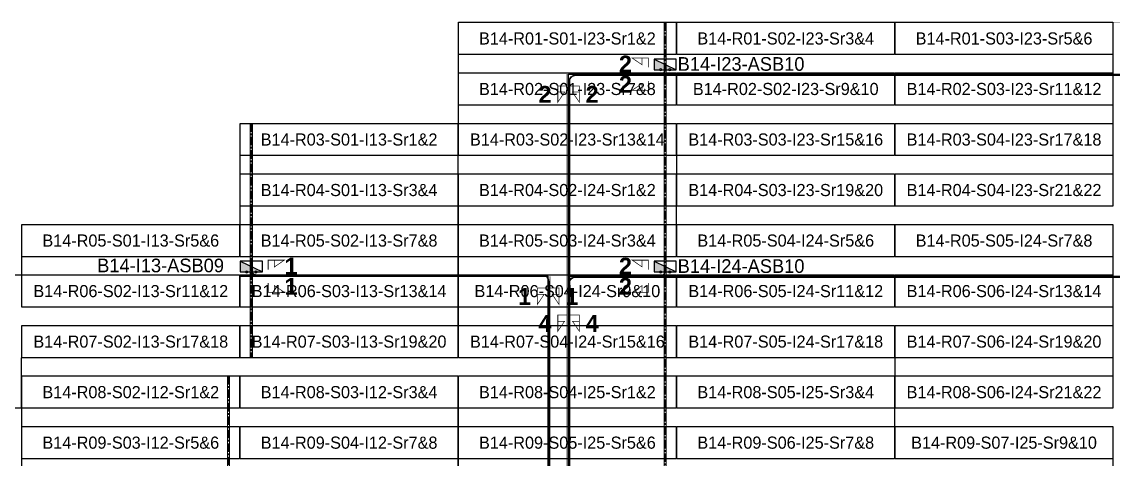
# Model space of a CAD drawing. Header units: metres. Extents: x 530404 to 530792, y 2675674 to 2676017.
# Drawn here: x 530533.1 to 530695, y 2675951.7 to 2676016.7 of the extents above; entities that cross this region are included whole.
import ezdxf
from ezdxf.enums import TextEntityAlignment as Align

# ---------------------------------------------------------------- set-up
doc = ezdxf.new("R2010")
doc.units = ezdxf.units.M
doc.linetypes.add('CENTER', pattern=[2, 1.25, -0.25, 0.25, -0.25])
doc.layers.add('Boundary-12.5 MW Block', color=6, linetype='Continuous', lineweight=9)
doc.layers.add('PILE', color=1, linetype='Continuous', lineweight=15)
for name, color, linetype in [('DC Trench BL-14', 40, 'Continuous'), ('E-Inverter Grouping', 2, 'Continuous'), ('Inverter Block-14', 7, 'Continuous'), ('LT Cable(AG) INV to LT Panel BL-14', 2, 'Continuous'), ('Messenger Wire Block-14 (Master Path)', 30, 'Continuous'), ('Messenger Wire Block-14 (MW Path)', 191, 'Continuous'), ('MMS Table Block-14', 8, 'Continuous'), ('Plan Line - DC BL-14', 40, 'Continuous'), ('Section Marking BL-14', 2, 'Continuous')]:
    doc.layers.add(name, color=color, linetype=linetype)
doc.styles.add('BoldTextStyle', font='arialbd.ttf')
doc.styles.get("Standard").update_dxf_attribs({"font": 'Adani Regular.ttf'})

# ---------------------------------------------------------------- blocks, each defined once
blk = doc.blocks.new('MMS Table (32.292 x 4.788)')
at = {"color": 0}
blk.add_lwpolyline([(0, -0.002), (0, 4.786), (32.292, 4.786), (32.292, -0.002)], close=True, dxfattribs=at)
at = {"color": 7}
blk.add_attdef('ID1', text='', height=1.8, dxfattribs=at).set_placement((16.146, 2.392), align=Align.MIDDLE_CENTER)
blk = doc.blocks.new('Inverter Block')
h = blk.add_hatch(color=0)
h.dxf.hatch_style = 1
h.paths.add_polyline_path([(-1.46, 2.27), (-1.46, 0.85), (1.46, 0.85)])
at = {"color": 0}
blk.add_lwpolyline([(1.46, 2.27), (-1.46, 2.27), (-1.46, 0.85), (1.46, 0.85)], close=True, dxfattribs=at)
blk.add_lwpolyline([(-1.46, 2.27), (1.46, 0.85)], dxfattribs=at)
at = {"layer": 'PILE'}
for centre in [(-0.61, 0.85), (0.61, 0.85)]:
    blk.add_circle(centre, 0.156, dxfattribs=at)
at = {"color": 7}
blk.add_attdef('ID', (-1.46, 3.01), '', height=1.8, dxfattribs=at)

msp = doc.modelspace()

# ---------------------------------------------------------------- linework, layer by layer
at = {"layer": 'Boundary-12.5 MW Block', "const_width": 0.05}
msp.add_lwpolyline([(530403.53, 2675949.08), (530468.32, 2675949.08), (530468.32, 2675956.58), (530500.71, 2675956.58), (530500.71, 2675979.08), (530533.1, 2675979.08), (530533.1, 2675986.58), (530565.49, 2675986.58), (530565.49, 2676001.58), (530597.88, 2676001.58), (530597.88, 2676016.58), (530792.14, 2676016.58), (530792.14, 2675674.29), (530403.53, 2675674.29)], close=True, dxfattribs=at)
at = {"layer": 'DC Trench BL-14', "color": 40, "const_width": 0.15}
for points in [[(530628.69, 2676016.58), (530628.39, 2676016.58), (530628.39, 2675914.29), (530628.69, 2675914.29)], [(530567.28, 2676001.58), (530566.98, 2676001.58), (530566.98, 2675966.79), (530567.28, 2675966.79)], [(530563.9, 2675964.08), (530563.6, 2675964.08), (530563.6, 2675914.29), (530563.9, 2675914.29)]]:
    msp.add_lwpolyline(points, close=True, dxfattribs=at)
at = {"layer": 'E-Inverter Grouping'}
for points in [[(530694.96, 2675989.29), (530630.28, 2675989.29), (530630.28, 2675996.79), (530597.88, 2675996.79), (530597.88, 2676016.58), (530694.96, 2676016.58)], [(530597.78, 2675966.79), (530533, 2675966.79), (530533, 2675959.29), (530500.71, 2675959.29), (530500.71, 2675979.08), (530533.1, 2675979.08), (530533.1, 2675986.58), (530565.49, 2675986.58), (530565.49, 2676001.58), (530597.78, 2676001.58)], [(530694.96, 2675959.29), (530662.67, 2675959.29), (530662.67, 2675966.79), (530597.88, 2675966.79), (530597.88, 2675994.08), (530630.18, 2675994.08), (530630.18, 2675986.58), (530694.96, 2675986.58)], [(530597.78, 2675936.79), (530565.39, 2675936.79), (530565.39, 2675914.29), (530533.1, 2675914.29), (530533.1, 2675964.08), (530597.78, 2675964.08)], [(530662.57, 2675956.58), (530694.96, 2675956.58), (530694.96, 2675936.79), (530597.88, 2675936.79), (530597.88, 2675964.08), (530662.57, 2675964.08)]]:
    msp.add_lwpolyline(points, close=True, dxfattribs=at)
at = {"layer": 'LT Cable(AG) INV to LT Panel BL-14', "color": 5}
for points in [[(530625.96, 2675854.92), (530622.49, 2675854.92, -0.414214), (530621.59, 2675855.82), (530621.59, 2675858.9, 0.214019), (530621.29, 2675859.57), (530614.58, 2675865.55, -0.214019), (530614.27, 2675866.22), (530614.27, 2675867.86, -0.0289), (530614.28, 2675867.96), (530614.34, 2675868.44, 0.0289), (530614.34, 2675868.54), (530614.34, 2676007.84, -0.414214), (530615.24, 2676008.74), (530627.64, 2676008.74, 0.414214), (530628.54, 2676009.64), (530628.54, 2676010.23)], [(530625.96, 2675854.95), (530622.52, 2675854.95, -0.414214), (530621.62, 2675855.85), (530621.62, 2675858.91, 0.214019), (530621.31, 2675859.58), (530614.6, 2675865.56, -0.214019), (530614.3, 2675866.23), (530614.3, 2675867.85, -0.0289), (530614.31, 2675867.96), (530614.36, 2675868.44, 0.0289), (530614.37, 2675868.54), (530614.37, 2676007.82, -0.414214), (530615.27, 2676008.72), (530724.81, 2676008.72, 0.414214), (530725.71, 2676009.62), (530725.71, 2676010.23)], [(530625.96, 2675854.87), (530622.44, 2675854.87, -0.414214), (530621.54, 2675855.77), (530621.54, 2675858.87, 0.214019), (530621.24, 2675859.55), (530614.53, 2675865.52, -0.214019), (530614.22, 2675866.2), (530614.22, 2675867.86, -0.0289), (530614.23, 2675867.96), (530614.29, 2675868.44, 0.0289), (530614.29, 2675868.55), (530614.29, 2675977.89, -0.414214), (530615.19, 2675978.79), (530627.64, 2675978.79, 0.414214), (530628.54, 2675979.69), (530628.54, 2675980.23)], [(530625.96, 2675854.9), (530622.47, 2675854.9, -0.414214), (530621.57, 2675855.8), (530621.57, 2675858.89, 0.214019), (530621.26, 2675859.56), (530614.55, 2675865.54, -0.214019), (530614.25, 2675866.21), (530614.25, 2675867.86, -0.0289), (530614.26, 2675867.96), (530614.31, 2675868.44, 0.0289), (530614.32, 2675868.54), (530614.32, 2675977.87, -0.414214), (530615.22, 2675978.77), (530724.81, 2675978.77, 0.414214), (530725.71, 2675979.67), (530725.71, 2675980.23)]]:
    msp.add_lwpolyline(points, format="xyb", dxfattribs=at)
at = {"layer": 'LT Cable(AG) INV to LT Panel BL-14'}
msp.add_lwpolyline([(530620.93, 2675854.3), (530620.25, 2675854.3, -0.167506), (530619.7, 2675854.49), (530618.25, 2675855.62, 0.103275), (530617.89, 2675855.7), (530612.15, 2675855.7, -0.414214), (530611.25, 2675856.6), (530611.25, 2675867.87, -0.021393), (530611.26, 2675867.95), (530611.3, 2675868.46, 0.021393), (530611.3, 2675868.53), (530611.3, 2675978.1, 0.414214), (530610.4, 2675979), (530568.03, 2675979, -0.414214), (530567.13, 2675979.9), (530567.13, 2675980.23)], format="xyb", dxfattribs=at)
at = {"layer": 'Messenger Wire Block-14 (Master Path)'}
for points in [[(530614.2, 2675868.5), (530614.2, 2676008.88)], [(530614.2, 2676008.88), (530727.35, 2676008.88)], [(530565.49, 2675978.88), (530611.18, 2675978.88)], [(530611.18, 2675868.5), (530611.18, 2675978.88)], [(530614.2, 2675978.88), (530727.35, 2675978.88)]]:
    msp.add_lwpolyline(points, dxfattribs=at)
at = {"layer": 'Messenger Wire Block-14 (MW Path)', "const_width": 0.1}
for points in [[(530613.95, 2675868.5), (530613.95, 2676008.88)], [(530614.2, 2676008.88), (530727.35, 2676008.88)], [(530565.49, 2675978.88), (530611.18, 2675978.88)], [(530611.43, 2675868.5), (530611.43, 2675978.88)], [(530614.2, 2675978.88), (530727.35, 2675978.88)]]:
    msp.add_lwpolyline(points, dxfattribs=at)
at = {"layer": 'Plan Line - DC BL-14', "color": 6, "linetype": 'CENTER'}
for points in [[(530628.54, 2676016.58), (530628.54, 2675914.29)], [(530567.13, 2676001.58), (530567.13, 2675966.79)], [(530563.75, 2675964.08), (530563.75, 2675914.29)]]:
    msp.add_lwpolyline(points, dxfattribs=at)
at = {"layer": 'Section Marking BL-14', "color": 94, "lineweight": 35, "true_color": 0x00a500, "const_width": 0.1}
for points in [[(530626.04, 2676009.88), (530626.04, 2676011.27), (530623.64, 2676011.27), (530625.12, 2676010.26), (530625.12, 2676011.27)], [(530626.04, 2676007.88), (530626.04, 2676006.49), (530623.64, 2676006.49), (530625.12, 2676007.5), (530625.12, 2676006.49)], [(530614, 2676007.13), (530612.61, 2676007.13), (530612.61, 2676004.73), (530613.62, 2676006.21), (530612.61, 2676006.21)], [(530614.4, 2676007.13), (530615.79, 2676007.13), (530615.79, 2676004.73), (530614.78, 2676006.21), (530615.79, 2676006.21)], [(530569.63, 2675979.88), (530569.63, 2675981.27), (530572.03, 2675981.27), (530570.55, 2675980.26), (530570.55, 2675981.27)], [(530626.04, 2675979.88), (530626.04, 2675981.27), (530623.64, 2675981.27), (530625.12, 2675980.26), (530625.12, 2675981.27)], [(530569.63, 2675977.88), (530569.63, 2675976.49), (530572.03, 2675976.49), (530570.55, 2675977.5), (530570.55, 2675976.49)], [(530610.98, 2675977.13), (530609.59, 2675977.13), (530609.59, 2675974.73), (530610.6, 2675976.21), (530609.59, 2675976.21)], [(530611.38, 2675977.13), (530612.77, 2675977.13), (530612.77, 2675974.73), (530611.76, 2675976.21), (530612.77, 2675976.21)], [(530626.04, 2675977.88), (530626.04, 2675976.49), (530623.64, 2675976.49), (530625.12, 2675977.5), (530625.12, 2675976.49)], [(530614, 2675973.13), (530612.61, 2675973.13), (530612.61, 2675970.73), (530613.62, 2675972.21), (530612.61, 2675972.21)], [(530614.4, 2675973.13), (530615.79, 2675973.13), (530615.79, 2675970.73), (530614.78, 2675972.21), (530615.79, 2675972.21)]]:
    msp.add_lwpolyline(points, dxfattribs=at)

# ---------------------------------------------------------------- block references
at = {"layer": 'Inverter Block-14'}
ref = msp.add_blockref('Inverter Block', (530628.54, 2676008.57), dxfattribs=dict(at, xscale=1.124999999976148, yscale=1.124999999976148, zscale=1.124999999976148))
ref.add_attrib('ID', 'B14-I23-ASB10', (530630.39, 2676009.38), dxfattribs={"layer": '0', "color": 7, "height": 2.025})
ref = msp.add_blockref('Inverter Block', (530567.13, 2675978.57), dxfattribs=dict(at, xscale=1.124999999976148, yscale=1.124999999976148, zscale=1.124999999976148))
ref.add_attrib('ID', 'B14-I13-ASB09', (530544.26, 2675979.47), dxfattribs={"layer": '0', "color": 7, "height": 2.025})
ref = msp.add_blockref('Inverter Block', (530628.54, 2675978.57), dxfattribs=dict(at, xscale=1.124999999976148, yscale=1.124999999976148, zscale=1.124999999976148))
ref.add_attrib('ID', 'B14-I24-ASB10', (530630.39, 2675979.38), dxfattribs={"layer": '0', "color": 7, "height": 2.025})
at = {"layer": 'MMS Table Block-14'}
for p, values in [((530597.88, 2676011.79), {'ID1': 'B14-R01-S01-I23-Sr1&2'}), ((530630.28, 2676011.79), {'ID1': 'B14-R01-S02-I23-Sr3&4'}), ((530662.67, 2676011.79), {'ID1': 'B14-R01-S03-I23-Sr5&6'}), ((530597.88, 2676004.29), {'ID1': 'B14-R02-S01-I23-Sr7&8'}), ((530630.28, 2676004.29), {'ID1': 'B14-R02-S02-I23-Sr9&10'}), ((530662.67, 2676004.29), {'ID1': 'B14-R02-S03-I23-Sr11&12'}), ((530565.49, 2675996.79), {'ID1': 'B14-R03-S01-I13-Sr1&2'}), ((530597.88, 2675996.79), {'ID1': 'B14-R03-S02-I23-Sr13&14'}), ((530630.28, 2675996.79), {'ID1': 'B14-R03-S03-I23-Sr15&16'}), ((530662.67, 2675996.79), {'ID1': 'B14-R03-S04-I23-Sr17&18'}), ((530565.49, 2675989.29), {'ID1': 'B14-R04-S01-I13-Sr3&4'}), ((530597.88, 2675989.29), {'ID1': 'B14-R04-S02-I24-Sr1&2'}), ((530630.28, 2675989.29), {'ID1': 'B14-R04-S03-I23-Sr19&20'}), ((530662.67, 2675989.29), {'ID1': 'B14-R04-S04-I23-Sr21&22'}), ((530533.1, 2675981.79), {'ID1': 'B14-R05-S01-I13-Sr5&6'}), ((530565.49, 2675981.79), {'ID1': 'B14-R05-S02-I13-Sr7&8'}), ((530597.88, 2675981.79), {'ID1': 'B14-R05-S03-I24-Sr3&4'}), ((530630.28, 2675981.79), {'ID1': 'B14-R05-S04-I24-Sr5&6'}), ((530662.67, 2675981.79), {'ID1': 'B14-R05-S05-I24-Sr7&8'}), ((530533.1, 2675974.29), {'ID1': 'B14-R06-S02-I13-Sr11&12'}), ((530565.49, 2675974.29), {'ID1': 'B14-R06-S03-I13-Sr13&14'}), ((530597.88, 2675974.29), {'ID1': 'B14-R06-S04-I24-Sr9&10'}), ((530630.28, 2675974.29), {'ID1': 'B14-R06-S05-I24-Sr11&12'}), ((530662.67, 2675974.29), {'ID1': 'B14-R06-S06-I24-Sr13&14'}), ((530533.1, 2675966.79), {'ID1': 'B14-R07-S02-I13-Sr17&18'}), ((530565.49, 2675966.79), {'ID1': 'B14-R07-S03-I13-Sr19&20'}), ((530597.88, 2675966.79), {'ID1': 'B14-R07-S04-I24-Sr15&16'}), ((530630.28, 2675966.79), {'ID1': 'B14-R07-S05-I24-Sr17&18'}), ((530662.67, 2675966.79), {'ID1': 'B14-R07-S06-I24-Sr19&20'}), ((530533.1, 2675959.29), {'ID1': 'B14-R08-S02-I12-Sr1&2'}), ((530565.49, 2675959.29), {'ID1': 'B14-R08-S03-I12-Sr3&4'}), ((530597.88, 2675959.29), {'ID1': 'B14-R08-S04-I25-Sr1&2'}), ((530630.28, 2675959.29), {'ID1': 'B14-R08-S05-I25-Sr3&4'}), ((530662.67, 2675959.29), {'ID1': 'B14-R08-S06-I24-Sr21&22'}), ((530533.1, 2675951.79), {'ID1': 'B14-R09-S03-I12-Sr5&6'}), ((530565.49, 2675951.79), {'ID1': 'B14-R09-S04-I12-Sr7&8'}), ((530597.88, 2675951.79), {'ID1': 'B14-R09-S05-I25-Sr5&6'}), ((530630.28, 2675951.79), {'ID1': 'B14-R09-S06-I25-Sr7&8'}), ((530662.67, 2675951.79), {'ID1': 'B14-R09-S07-I25-Sr9&10'})]:
    msp.add_blockref('MMS Table (32.292 x 4.788)', p, dxfattribs=at).add_auto_attribs(values)

# ---------------------------------------------------------------- texts
at = {"layer": 'Section Marking BL-14', "color": 94, "true_color": 0x00a500, "style": 'BoldTextStyle'}
for s, p in [('2', (530622.64, 2676010.38)), ('2', (530622.64, 2676007.38)), ('2', (530610.7, 2676005.88)), ('2', (530617.7, 2676005.88)), ('1', (530573.03, 2675980.38)), ('2', (530622.64, 2675980.38)), ('1', (530573.03, 2675977.38)), ('2', (530622.64, 2675977.38)), ('1', (530607.68, 2675975.88)), ('1', (530614.68, 2675975.88)), ('4', (530610.7, 2675971.88)), ('4', (530617.7, 2675971.88))]:
    msp.add_text(s, height=2.5, dxfattribs=at).set_placement(p, align=Align.MIDDLE_CENTER)

doc.saveas('drawing.dxf')
